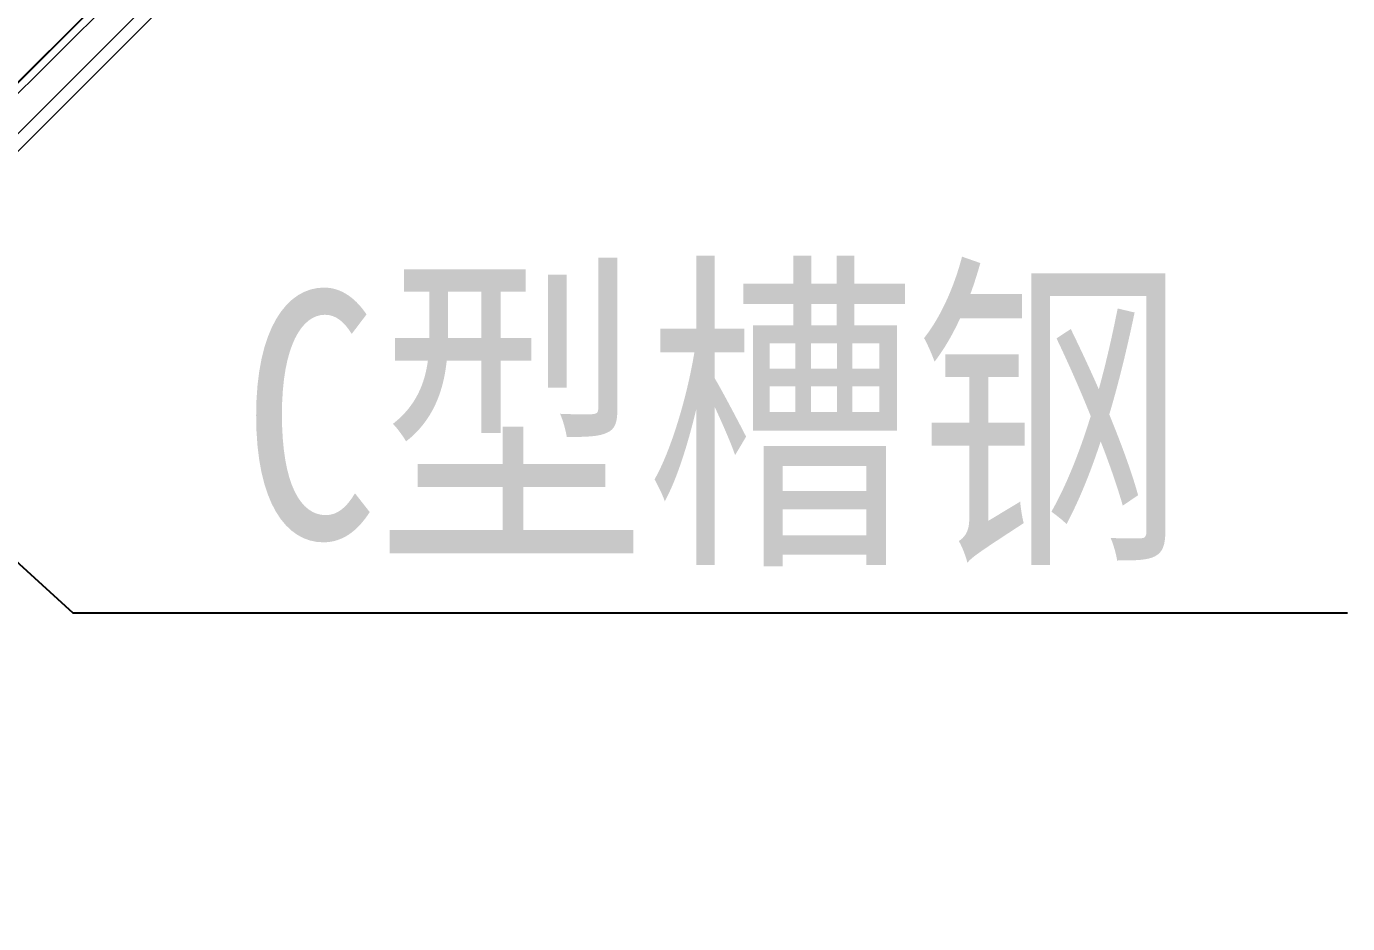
# Model space of a CAD drawing. Extents: x -976302 to -776254, y 5665 to 231437.
# Drawn here: x -797200 to -795593, y 80217 to 81308 of the extents above; entities that cross this region are included whole.
import ezdxf

# ---------------------------------------------------------------- set-up
doc = ezdxf.new("R2010")
doc.units = 0
doc.header["$LTSCALE"] = 1000
doc.header["$MEASUREMENT"] = 0
doc.layers.add('22', color=7, linetype='Continuous')
doc.layers.add('暖通', color=7, linetype='Continuous')
doc.styles.add('-黑体', font='simhei.ttf', dxfattribs={"width": 0.8})
doc.styles.get("Standard").update_dxf_attribs({"font": 'gbenor.shx', "bigfont": 'gbcbig.shx'})
doc.dimstyles.get("Standard").update_dxf_attribs({"dimscale": 100, "dimtxt": 3.5, "dimasz": 1, "dimexe": 2.5, "dimexo": 3, "dimgap": 1.5, "dimtad": 1, "dimdec": 0, "dimzin": 0, "dimdsep": 46, "dimtxsty": 'Standard', "dimblk": 'ARCHTICK', "dimcen": 0.09, "dimadec": 0, "dimazin": 0, "dimtfac": 1, "dimtdec": 0, "dimtix": 1, "dimtmove": 2, "dimatfit": 3, "dimfxl": 1, "dimtolj": 1, "dimtzin": 0, "dimarcsym": 0})

# ---------------------------------------------------------------- blocks, each defined once
blk = doc.blocks.new('*U20')
at = {"color": 253, "linetype": 'Continuous', "lineweight": 15, "true_color": 0x9e9e9e}
for p, q in [((-14608.05, -24012.38), (-14316.59, -24303.84)), ((-14612.87, -24017.19), (-14321.4, -24308.66))]:
    blk.add_line(p, q, dxfattribs=at)
at = {"color": 7, "linetype": 'Continuous', "lineweight": 15}
for p, q in [((-14606.8, -24011.12), (-14315.33, -24302.58)), ((-14606.68, -24011), (-14315.22, -24302.47)), ((-14614.97, -24019.3), (-14323.51, -24310.76))]:
    blk.add_line(p, q, dxfattribs=at)
blk = doc.blocks.new('_ArchTick')
at = {"color": 0, "linetype": 'ByBlock', "const_width": 0.4}
blk.add_lwpolyline([(-0.5, -0.5), (0.5, 0.5)], dxfattribs=at)

msp = doc.modelspace()

# ---------------------------------------------------------------- linework, layer by layer
at = {"layer": '暖通', "color": 7}
msp.add_line((-797143.1, 80595.3), (-795593.3, 80595.3), dxfattribs=at)
msp.add_line((-797143.1, 80595.3), (-795593.3, 80595.3), dxfattribs=at)

# ---------------------------------------------------------------- block references
at = {"xscale": -5.068799998611212, "yscale": 5.068799999542534, "zscale": 5.068800000000002}
msp.add_blockref('*U20', (-870752.4, 203443.7), dxfattribs=at)
msp.add_blockref('*U20', (-870752.4, 203443.7), dxfattribs=at)

# ---------------------------------------------------------------- texts
at = {"layer": '暖通', "color": 7, "style": '-黑体', "width": 0.8}
msp.add_text('C型槽钢', height=300, rotation=0, dxfattribs=at).set_placement((-796936.7, 80685.8))
msp.add_text('C型槽钢', height=300, rotation=0, dxfattribs=at).set_placement((-796936.7, 80685.8))

# ---------------------------------------------------------------- leaders
at = {"layer": '22'}
msp.add_leader([(-797607, 81016.5), (-797143.1, 80595.3)], dimstyle='Standard', override={"dimgap": 20}, dxfattribs=at)

doc.saveas('drawing.dxf')
